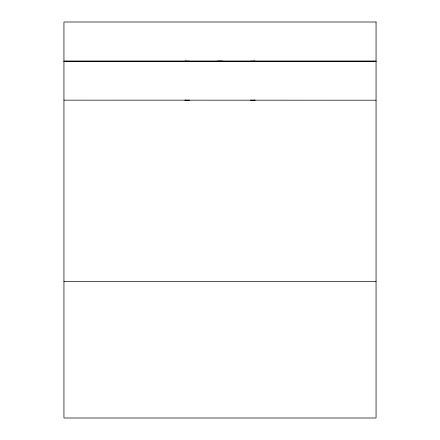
<?xml version="1.0" encoding="UTF-8"?>
<svg xmlns="http://www.w3.org/2000/svg" width="440" height="440" viewBox="0 0 440 440"><rect width="100%" height="100%" fill="white"/><g stroke="black" fill="none" stroke-linecap="round" stroke-linejoin="round"><path stroke-width="0.66" d="M186.082 61.16L184.888 61.166L189.59 61.171M253.919 61.166L255.112 61.166L250.41 61.16M186.082 100.177L184.888 100.183L189.59 100.183M253.919 100.183L255.112 100.183L250.41 100.177M63.943 61.138L376.057 61.138M63.943 61.193L376.057 61.193M63.943 100.155L376.057 100.205M63.943 281.446L376.057 281.446M217.289 61.111A39.017 39.017 0 0 1 222.712 61.111M376.057 22L63.943 22L63.943 418L376.057 418L376.057 22"/></g></svg>
